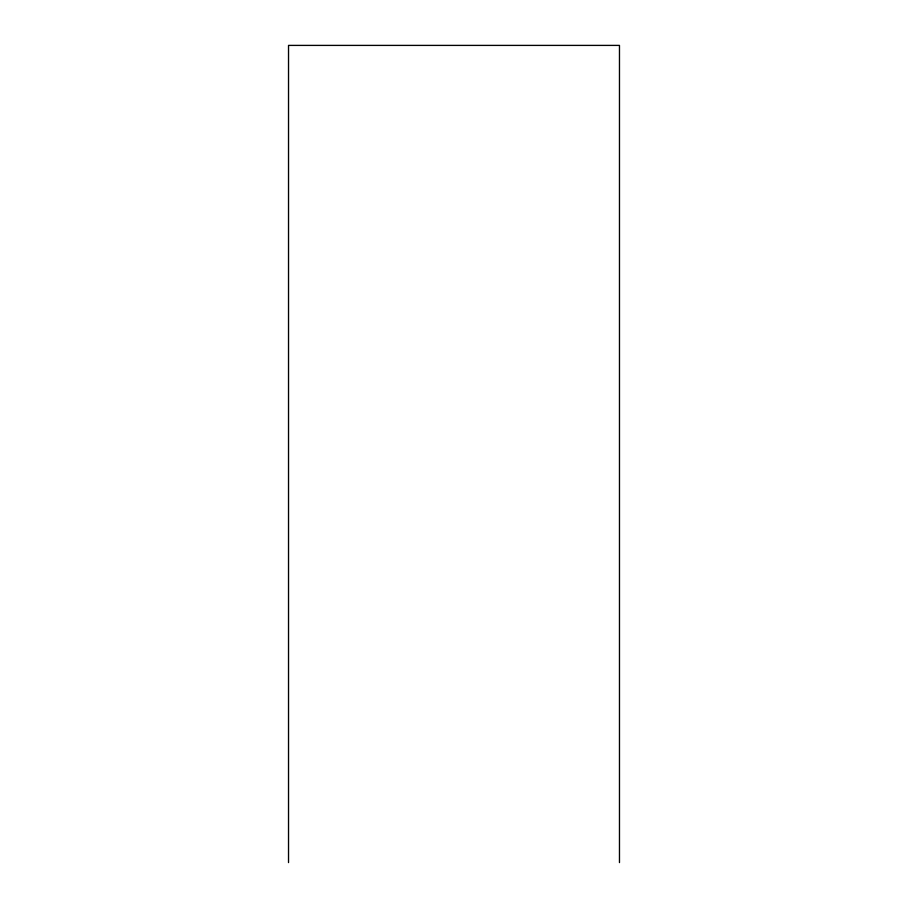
<?xml version="1.0" encoding="UTF-8"?>
<svg xmlns="http://www.w3.org/2000/svg" width="908" height="908" viewBox="0 0 908 908"><rect width="100%" height="100%" fill="white"/><g stroke="black" fill="none" stroke-linecap="round" stroke-linejoin="round"><path stroke-width="1.36" d="M619.472 862.6L619.472 45.4L288.528 45.4L288.528 862.6"/></g></svg>
